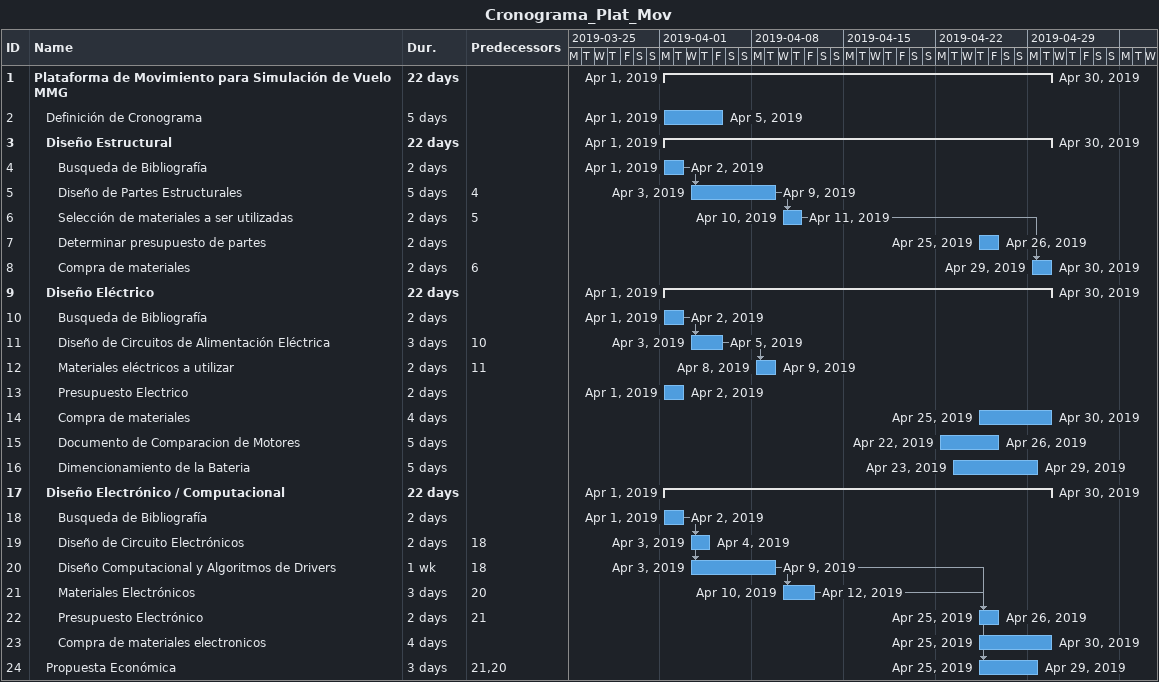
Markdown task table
Cronograma_Plat_Mov

| ID | Level | Task | Duration | Start | Finish | Predecessors |
|---|---|---|---|---|---|---|
| 1 | 1 | **Plataforma de Movimiento para Simulación de Vuelo MMG** | 22d | 2019-04-01 | 2019-04-30 |  |
| 2 | 2 | Definición de Cronograma | 5d | 2019-04-01 | 2019-04-05 |  |
| 3 | 2 | **Diseño Estructural** | 22d | 2019-04-01 | 2019-04-30 |  |
| 4 | 3 | Busqueda de Bibliografía | 2d | 2019-04-01 | 2019-04-02 |  |
| 5 | 3 | Diseño de Partes Estructurales | 5d | 2019-04-03 | 2019-04-09 | 4 |
| 6 | 3 | Selección de materiales a ser utilizadas | 2d | 2019-04-10 | 2019-04-11 | 5 |
| 7 | 3 | Determinar presupuesto de partes | 2d | 2019-04-25 | 2019-04-26 |  |
| 8 | 3 | Compra de materiales | 2d | 2019-04-29 | 2019-04-30 | 6 |
| 9 | 2 | **Diseño Eléctrico** | 22d | 2019-04-01 | 2019-04-30 |  |
| 10 | 3 | Busqueda de Bibliografía | 2d | 2019-04-01 | 2019-04-02 |  |
| 11 | 3 | Diseño de Circuitos de Alimentación Eléctrica | 3d | 2019-04-03 | 2019-04-05 | 10 |
| 12 | 3 | Materiales eléctricos a utilizar | 2d | 2019-04-08 | 2019-04-09 | 11 |
| 13 | 3 | Presupuesto Electrico | 2d | 2019-04-01 | 2019-04-02 |  |
| 14 | 3 | Compra de materiales | 4d | 2019-04-25 | 2019-04-30 |  |
| 15 | 3 | Documento de Comparacion de Motores | 5d | 2019-04-22 | 2019-04-26 |  |
| 16 | 3 | Dimencionamiento de la Bateria | 5d | 2019-04-23 | 2019-04-29 |  |
| 17 | 2 | **Diseño Electrónico / Computacional** | 22d | 2019-04-01 | 2019-04-30 |  |
| 18 | 3 | Busqueda de Bibliografía | 2d | 2019-04-01 | 2019-04-02 |  |
| 19 | 3 | Diseño de Circuito Electrónicos | 2d | 2019-04-03 | 2019-04-04 | 18 |
| 20 | 3 | Diseño Computacional y Algoritmos de Drivers | 1w | 2019-04-03 | 2019-04-09 | 18 |
| 21 | 3 | Materiales Electrónicos | 3d | 2019-04-10 | 2019-04-12 | 20 |
| 22 | 3 | Presupuesto Electrónico | 2d | 2019-04-25 | 2019-04-26 | 21 |
| 23 | 3 | Compra de materiales electronicos | 4d | 2019-04-25 | 2019-04-30 |  |
| 24 | 2 | Propuesta Económica | 3d | 2019-04-25 | 2019-04-29 | 21, 20 |
